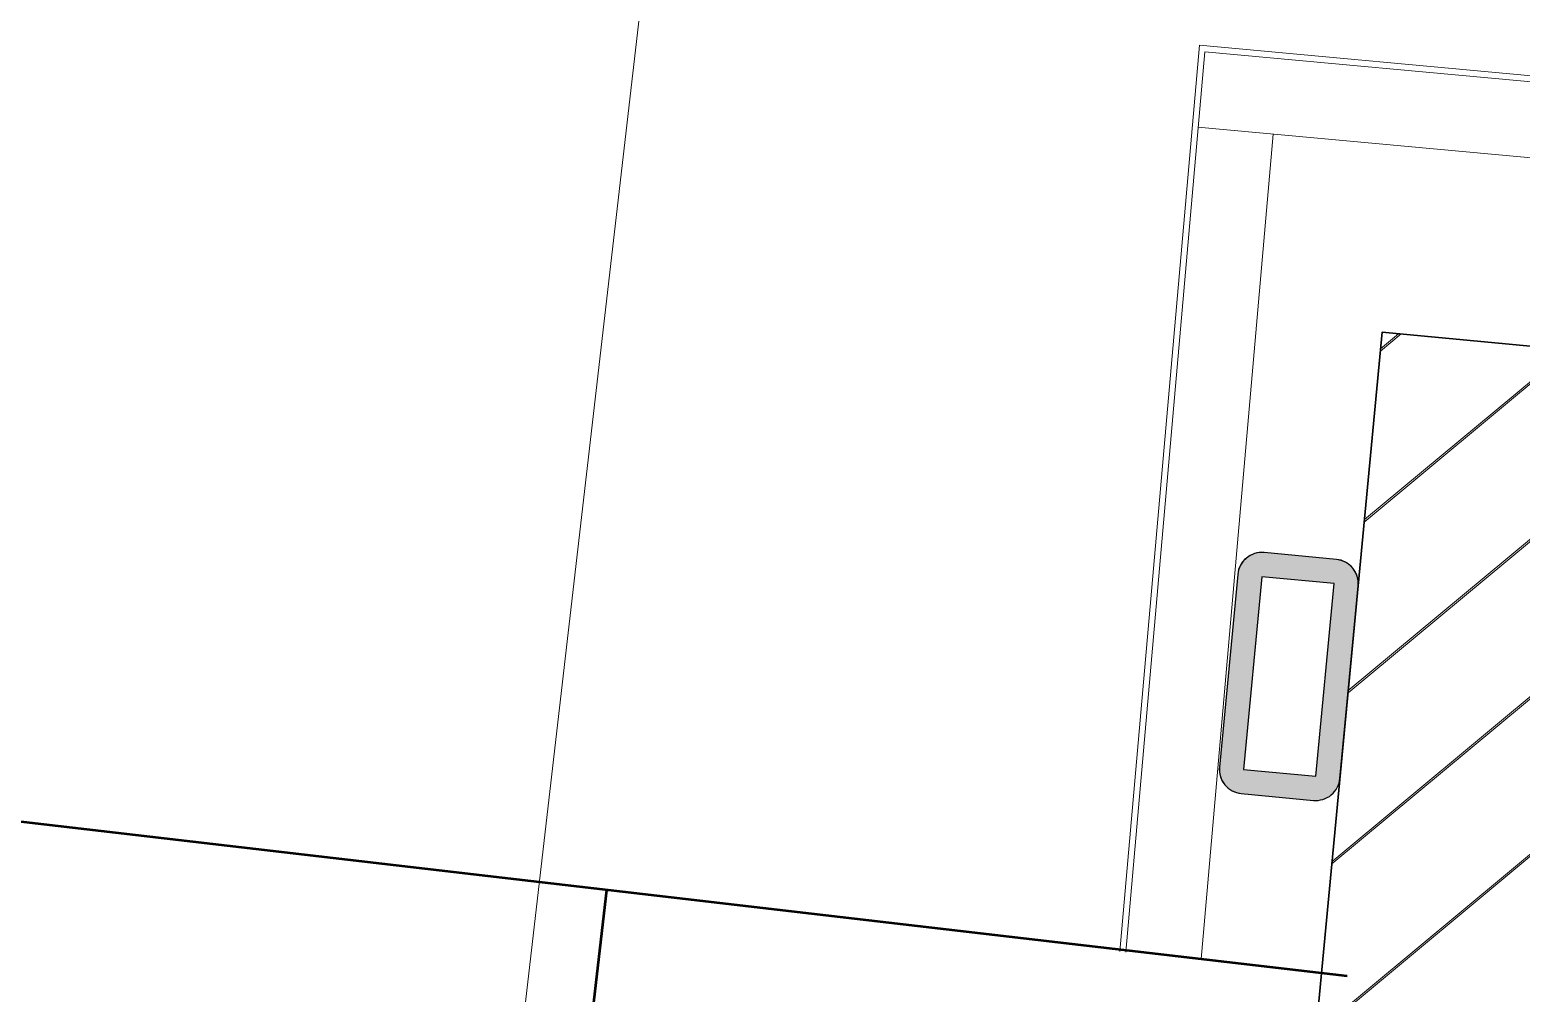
# Model space of a CAD drawing. Header units: millimetres. Extents: x 26282 to 30760, y 1404 to 4574.
# Drawn here: x 29537.38 to 29562.02, y 3478.86 to 3494.78 of the extents above; entities that cross this region are included whole.
import ezdxf

# ---------------------------------------------------------------- set-up
doc = ezdxf.new("R2010")
doc.units = ezdxf.units.MM
doc.header["$LTSCALE"] = 0.25
for name, color, linetype, lineweight in [('AB-DUV', 4, 'Continuous', 50), ('AB-KOL', 2, 'Continuous', 30), ('DOĞRAMA', 30, 'Continuous', 20), ('GRİTON-tarama', 252, 'Continuous', 20), ('ID-ALCIPAN', 124, 'Continuous', 20), ('METAL PROFILE (3RDF)', 251, 'Continuous', 18), ('WALLPAPER (3RDF)', 63, 'Continuous', 13)]:
    doc.layers.add(name, color=color, linetype=linetype, lineweight=lineweight)
doc.layers.add('ID-PROFIL', color=145, linetype='Continuous')
pattern_1 = [(39.76862904719082, (-20185.84304199515, -2603.99548724872), (-1.279377896068245, 1.53726777077124), []), (39.76862904719082, (-20185.80320861011, -2603.999134362307), (-1.279377896068245, 1.53726777077124), [])]

# ---------------------------------------------------------------- blocks, each defined once
blk = doc.blocks.new('A$C3DEF5641')
at = {"layer": 'DOĞRAMA', "color": 163}
blk.add_line((46.49510991593613, 122.9125009375802), (46.49510991593613, 527.5007777814253), dxfattribs=at)
blk.add_arc((46.49510991593613, 122.9125009375802), 404.588276843845, 0, 90, dxfattribs=at)
blk = doc.blocks.new('20x40 profil')
at = {"layer": 'METAL PROFILE (3RDF)'}
h = blk.add_hatch(color=256, dxfattribs=at)
edge = h.paths.add_edge_path()
edge.add_line((-1.600000000011276, 2), (1.599999999989448, 2))
edge.add_arc((1.599999999989448, 1.599999999998543), 0.3999999999978172, 359.999999999479, 449.9999999994789, ccw=False)
edge.add_line((1.999999999979991, 1.599999999998543), (1.999999999979991, 0.4000000000014552))
edge.add_arc((1.599999999989448, 0.3999999999941792), 0.3999999999978172, 270.0000000005211, 360.00000000052114, ccw=False)
edge.add_line((1.599999999989448, 0), (-1.600000000011276, -7e-16))
edge.add_arc((-1.600000000011276, 0.4000000000014552), 0.4000000000050933, 180.0000000005211, 270.0000000005211, ccw=False)
edge.add_line((-2.000000000020007, 0.4000000000014552), (-2.000000000020008, 1.599999999998543))
edge.add_arc((-1.600000000011276, 1.599999999991267), 0.4000000000050933, 89.99999999947897, 179.999999999479, ccw=False)
h.paths.add_polyline_path([(-1.600000000011276, 1.599999999998543), (1.599999999989448, 1.599999999998543), (1.599999999989448, 0.4000000000014552), (-1.600000000011276, 0.4000000000014552)], flags=16)
at = {"layer": 'ID-PROFIL'}
blk.add_lwpolyline([(1.599999999998543, 2), (-1.599999999998543, 2, 0.4142135623730951), (-1.999999999992724, 1.599999999998543), (-1.999999999992724, 0.4000000000014552, 0.4142135623730657), (-1.599999999998543, 0), (1.599999999998543, 0, 0.4142135623730951), (2.000000000007275, 0.4000000000014552), (2.000000000007275, 1.599999999998543, 0.4142135623731246)], format="xyb", close=True, dxfattribs=at)
blk.add_lwpolyline([(1.599999999998543, 1.599999999998543), (-1.599999999998543, 1.599999999998543), (-1.599999999998543, 0.4000000000014552), (1.599999999998543, 0.4000000000014552)], close=True, dxfattribs=at)
blk = doc.blocks.new('A$C187D15ED')
at = {"layer": 'GRİTON-tarama'}
h = blk.add_hatch(dxfattribs=at)
h.set_pattern_fill('JIS_LC_20', color=256, scale=0.1, angle=714.7686290471905, style=0)
h.set_pattern_definition(pattern_1)
h.paths.add_polyline_path([(10085.77110378159, 3245.265134203804), (10089.55120972929, 3275.272313328598), (9989.302339262857, 3284.755693082978), (9986.416228732656, 3254.246599470919)])
h = blk.add_hatch(dxfattribs=at)
h.set_pattern_fill('JIS_LC_20', color=256, scale=0.1, angle=714.7686290471905, style=0)
h.set_pattern_definition(pattern_1)
h.paths.add_polyline_path([(10085.77110378157, 3245.265134203804), (10089.55120972929, 3275.272313328598), (9989.302339262857, 3284.755693082978), (9986.416228732656, 3254.246599470919)])
at = {"layer": 'ID-PROFIL'}
h = blk.add_hatch(color=256, dxfattribs=at)
edge = h.paths.add_edge_path()
edge.add_line((9988.90584239503, 3280.564322055898), (9988.604473061941, 3277.378544831254))
edge.add_arc((9988.206250908866, 3277.416215997894), 0.399999999997817, 264.5959942349399, 354.59599423493984, ccw=False)
edge.add_line((9988.16857974223, 3277.017993844814), (9986.973913282989, 3277.13100734472))
edge.add_arc((9987.01158444962, 3277.529229497799), 0.399999999997817, 174.5959942359821, 264.59599423598206, ccw=False)
edge.add_line((9986.61336229654, 3277.56690066443), (9986.914731629633, 3280.752677889074))
edge.add_arc((9987.312953782712, 3280.715006722441), 0.400000000005093, 84.595994235982, 174.5959942359821, ccw=False)
edge.add_line((9987.350624949355, 3281.113228875528), (9988.545291408593, 3281.000215375622))
edge.add_arc((9988.50762024194, 3280.601993222535), 0.400000000005093, -5.404005765060219, 84.59599423493972, ccw=False)
h.paths.add_polyline_path([(9988.507620241955, 3280.601993222532), (9988.206250908866, 3277.416215997892), (9987.01158444962, 3277.529229497799), (9987.312953782712, 3280.715006722437)], flags=16)
at = {"layer": 'AB-DUV'}
blk.add_line((9988.725959316855, 3274.112780398026, 1.38812197e-08), (9845.686443919994, 3290.743190876717, 1.38812197e-08), dxfattribs=at)
blk.add_line((9988.725959316855, 3274.112780398026, 1.38812197e-08), (9845.686443919994, 3290.743190876717, 1.38812197e-08), dxfattribs=at)
at = {"layer": 'AB-DUV', "elevation": -134.2240760964875}
blk.add_lwpolyline([(9976.484946050328, 3275.535975063728), (9975.003030593703, 3262.690203640941), (9977.188535849666, 3262.438079115852), (9976.378184772831, 3255.413667123462)], dxfattribs=at)
at = {"layer": 'AB-KOL', "elevation": -47.82943725585935}
blk.add_lwpolyline([(9986.416228732656, 3254.246599470919), (10085.77110378159, 3245.265134203804), (10089.55120972929, 3275.272313328598), (9989.302339262857, 3284.755693082978)], close=True, dxfattribs=at)
at = {"layer": 'ID-ALCIPAN', "ltscale": 0.25}
for p, q in [((9985.068701080407, 3274.511027285555, 1.38812197e-08), (9986.372862497994, 3289.388908750286, 1.38812197e-08)), ((10093.36973419759, 3279.581464558857, 1.38812197e-08), (9986.372862497994, 3289.388908750286, 1.38812197e-08)), ((10093.21342715342, 3278.340670375331, 1.38812197e-08), (9986.255140102256, 3288.144464521915, 1.38812197e-08)), ((9986.313145308772, 3274.393304889817, 1.38812197e-08), (9987.499584330631, 3288.026742126174, 1.38812197e-08))]:
    blk.add_line(p, q, dxfattribs=at)
at = {"layer": 'WALLPAPER (3RDF)'}
for p in [(9984.969145542123, 3274.520445077214, 1.38812197e-08), (10093.4818421414, 3279.6713057761, 1.38812197e-08)]:
    blk.add_line(p, (9986.282724751376, 3289.497882080218, 1.38812197e-08), dxfattribs=at)
at = {"layer": 'DOĞRAMA', "color": 163, "xscale": -0.1, "yscale": 0.1, "zscale": 0.1, "rotation": 353.4193271623163}
for p in [(9977.87333513717, 3256.739648213456, -134.2240760964875), (9977.873335137168, 3256.739648213456, -134.2240760964875)]:
    blk.add_blockref('A$C3DEF5641', p, dxfattribs=at)
at = {"layer": 'ID-PROFIL', "color": 4, "rotation": 264.5959942354608}
blk.add_blockref('20x40 profil', (9986.764046963084, 3279.159789276751, -47.7979042740085), dxfattribs=at)

msp = doc.modelspace()

# ---------------------------------------------------------------- block references
at = {"layer": 'AB-DUV', "ltscale": 100}
msp.add_blockref('A$C187D15ED', (19570.42390626811, 205.0275163953916, 5.126401409773051), dxfattribs=at)

# ---------------------------------------------------------------- next in the draw order: hatches: boundary and pattern name
at = {"layer": 'METAL PROFILE (3RDF)'}
h = msp.add_hatch(color=256, dxfattribs=at)
edge = h.paths.add_edge_path()
edge.add_line((29559.32974866314, 3485.591838451298), (29559.02837933006, 3482.40606122665))
edge.add_arc((29558.63015717699, 3482.443732393287), 0.3999999999978172, 264.5959942349398, 354.5959942349398, ccw=False)
edge.add_line((29558.59248601034, 3482.045510240216), (29557.3978195511, 3482.158523740123))
edge.add_arc((29557.43549071773, 3482.556745893193), 0.3999999999978172, 174.595994235982, 264.595994235982, ccw=False)
edge.add_line((29557.03726856465, 3482.594417059829), (29557.33863789774, 3485.780194284477))
edge.add_arc((29557.73686005082, 3485.74252311784), 0.4000000000050933, 84.595994235982, 174.595994235982, ccw=False)
edge.add_line((29557.77453121746, 3486.14074527093), (29558.9691976767, 3486.027731771023))
edge.add_arc((29558.93152651005, 3485.629509617934), 0.4000000000050933, -5.404005765060219, 84.59599423493972, ccw=False)
h.paths.add_polyline_path([(29558.93152651007, 3485.629509617934), (29558.63015717699, 3482.443732393287), (29557.43549071774, 3482.556745893193), (29557.73686005082, 3485.74252311784)], flags=16)

# ---------------------------------------------------------------- next in the draw order: linework, layer by layer
at = {"layer": 'DOĞRAMA', "color": 163}
msp.add_line((29545.08696635203, 3474.510277078362, -129.0976746867144), (29549.72363122275, 3514.70254096672, -129.0976746867144), dxfattribs=at)
msp.add_line((29545.08696635203, 3474.510277078362, -129.0976746867144), (29549.72363122275, 3514.70254096672, -129.0976746867144), dxfattribs=at)
msp.add_arc((29545.08696635203, 3474.510277078362, -129.0976746867144), 40.4588276843845, 83.4193271624881, 173.4193271624275, dxfattribs=at)
msp.add_arc((29545.08696635203, 3474.510277078362, -129.0976746867144), 40.4588276843845, 83.4193271624881, 173.4193271624275, dxfattribs=at)
at = {"layer": 'ID-PROFIL', "elevation": -42.67150286423544}
msp.add_lwpolyline([(29559.02837933006, 3482.406061226643), (29559.32974866314, 3485.591838451285, 0.4142135623730951), (29558.96919767669, 3486.027731770996), (29557.77453121745, 3486.140745270902, 0.4142135623730657), (29557.33863789774, 3485.780194284464), (29557.03726856465, 3482.594417059818, 0.4142135623730951), (29557.3978195511, 3482.158523740095), (29558.59248601034, 3482.045510240188, 0.4142135623731246)], format="xyb", close=True, dxfattribs=at)
msp.add_lwpolyline([(29558.63015717697, 3482.443732393278), (29558.93152651007, 3485.629509617922), (29557.73686005082, 3485.742523117827), (29557.43549071773, 3482.556745893182)], close=True, dxfattribs=at)

doc.saveas('drawing.dxf')
